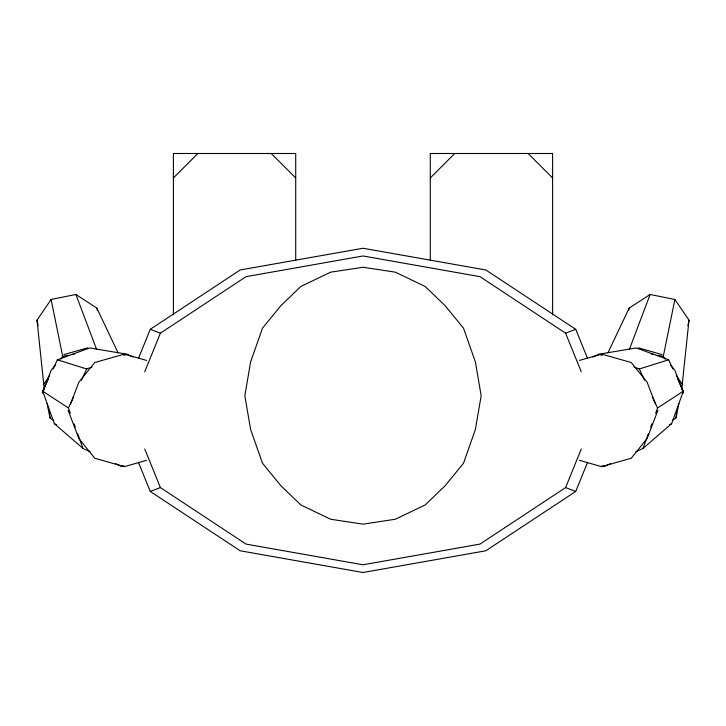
<?xml version="1.0" encoding="UTF-8"?>
<svg xmlns="http://www.w3.org/2000/svg" width="726" height="726" viewBox="0 0 726 726"><rect width="100%" height="100%" fill="white"/><g stroke="black" fill="none" stroke-linecap="round" stroke-linejoin="round"><path stroke-width="1.09" d="M681.732 389.19L688.992 320.175L674.89 299.475L650.115 294.466L629.179 308.078L607.907 352.9M672.294 420.418L675.997 418.004L676.614 412.432M628.743 310.283L629.179 308.078M687.894 325.684L688.992 320.175M675.997 418.004L678.864 403.602M665.161 359.134L663.292 356.393L674.89 299.475M635.894 451.744L643.036 448.405L648.391 433.513M650.678 427.133L651.821 423.948M655.642 413.312L657.556 407.994L683.311 391.178L677.63 379.026M643.036 448.405L671.632 423.675L683.311 391.178M629.342 349.524L650.115 294.466M42.417 393.093L51.056 370.46L55.33 365.169M70.495 404.128L78.853 382.248L94.788 362.51L124.373 354.106L146.561 360.414M657.892 410.381L647.147 438.513L631.212 458.242L601.627 466.646L579.439 460.348M138.448 358.417L150.264 329.314L240.179 269.972L363 248.256L485.821 269.972L575.736 329.314L587.552 358.417M144.728 371.776L160.392 333.18L246.023 276.66L363 255.969L479.977 276.66L565.608 333.18L581.272 371.776M144.728 448.977L160.392 487.582L246.023 544.101L363 564.783L479.977 544.101L565.608 487.582L581.272 448.977M138.448 462.344L150.264 491.438L240.179 550.78L363 572.505L485.821 550.78L575.736 491.438L587.552 462.344M90.106 451.744L82.964 448.405L54.368 423.675L42.689 391.178L48.37 379.026M53.107 368.908L57.363 359.797L69.923 355.205M70.358 413.312L68.444 407.994L73.725 396.705M81.412 380.279L86.693 368.98L91.993 367.038M44.268 389.19L37.008 320.175L51.11 299.475L75.885 294.466L96.821 308.078L118.093 352.9M43.388 384.753L49.622 375.605M60.839 359.134L62.708 356.393L68.19 355.286M173.396 177.961L197.862 153.495M430.282 177.961L454.748 153.495M592.87 357.083L598.986 354.224L636.203 347.926L653.99 354.433M669.617 424.619L671.632 423.675M610.385 463.669L604.268 466.537L602.144 465.756M150.264 491.438L160.392 487.582M565.608 333.18L575.736 329.314M72.01 354.433L89.797 347.926L127.014 354.224L133.13 357.083M123.828 355.386L127.014 354.224M123.856 465.756L121.732 466.537L115.615 463.669M634.007 367.038L639.307 368.98L668.637 359.797L672.893 368.908M63.879 354.597L87.674 347.836M146.561 460.348L124.373 466.646L94.788 458.242L78.853 438.513L68.108 410.381M579.439 360.414L601.627 354.106L631.212 362.51L647.147 382.248L655.505 404.128M70.377 354.842L74.76 353.952M651.24 353.952L655.623 354.842M657.81 355.286L663.292 356.393M638.326 347.836L662.121 354.597M57.363 359.797L86.693 368.98M656.077 355.205L668.637 359.797M598.986 354.224L602.172 355.386M150.264 329.314L160.392 333.18M565.608 487.582L575.736 491.438M54.368 423.675L56.383 424.619M47.136 403.602L50.003 418.004L53.706 420.418M42.689 391.178L68.444 407.994M528.138 153.495L552.604 177.961M271.252 153.495L295.718 177.961M670.67 365.169L674.944 370.46L683.583 393.093M676.378 375.605L682.612 384.753M639.307 368.98L644.588 380.279M652.275 396.705L657.556 407.994M75.885 294.466L96.658 349.524M74.179 423.948L75.322 427.133M77.609 433.513L82.964 448.405M51.11 299.475L62.708 356.393M96.821 308.078L97.257 310.283M37.008 320.175L38.106 325.684M49.386 412.432L50.003 418.004M552.604 314.685L552.604 153.495L430.282 153.495L430.282 260.443M295.718 260.443L295.718 153.495L173.396 153.495L173.396 314.685M250.615 361.938L244.834 395.697L250.615 429.465L262.485 463.224L281.016 485.875L300.873 504.96L330.711 519.253L363 524.145L395.289 519.253L425.127 504.96L444.984 485.875L463.515 463.224L475.385 429.465L481.166 395.697L475.385 361.938L463.515 328.17L444.984 305.528L425.127 286.443L395.289 272.15L363 267.259L330.711 272.15L300.873 286.443L281.016 305.528L262.485 328.17L250.615 361.938"/></g></svg>
